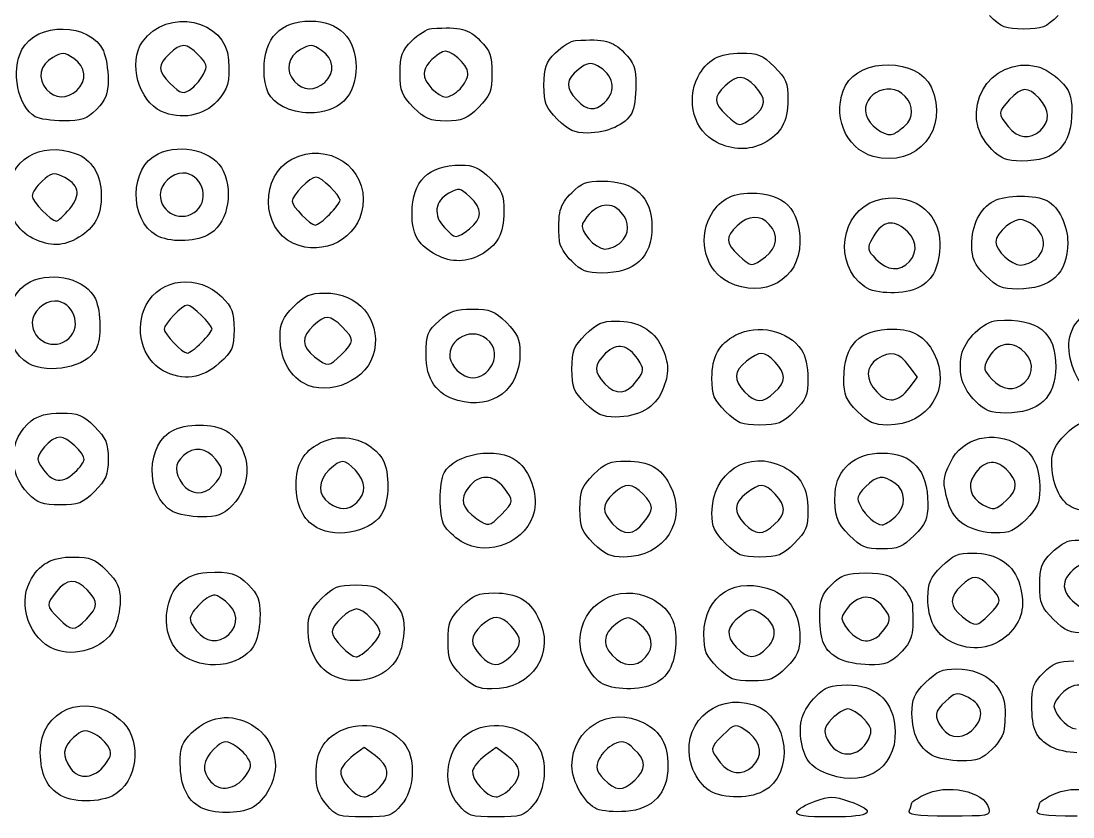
# Model space of a CAD drawing. Extents: x -1 to 2559, y 1 to 1442.
# Drawn here: x 1736.4 to 2087.2, y 2.7 to 268 of the extents above; entities that cross this region are included whole.
import ezdxf

# ---------------------------------------------------------------- set-up
doc = ezdxf.new("R2010")
doc.units = 0
doc.layers.get('0').update_dxf_attribs({"linetype": 'CONTINUOUS'})
doc.layers.add('IMAGE', color=7, linetype='CONTINUOUS')

# ---------------------------------------------------------------- blocks, each defined once
blk = doc.blocks.new('wave')
at = {"layer": 'IMAGE', "color": 7}
for points in [[(890.68, -1364.24), (890.68, -1364.24)], [(934.79, -1362.41), (934.79, -1362.41)], [(852.12, -1365.08), (852.12, -1365.08)], [(979.9, -1364.62), (979.9, -1364.62)], [(920.93, -1370.54), (920.93, -1370.54)], [(964.43, -1370.75), (964.43, -1370.75)], [(1028.12, -1369.08), (1028.12, -1369.08)], [(838.23, -1373.84), (838.23, -1373.84)], [(880.32, -1372.07), (880.32, -1372.07)], [(1012.43, -1374.75), (1012.43, -1374.75)], [(1077.72, -1373.85), (1077.72, -1373.85)], [(1128.23, -1376.87), (1128.23, -1376.87)], [(1173.46, -1378.41), (1173.46, -1378.41)], [(1065.39, -1382.34), (1065.39, -1382.34)], [(1157.2, -1384.79), (1157.2, -1384.79)], [(1117.67, -1387.08), (1117.67, -1387.08)], [(849.77, -1404.52), (849.77, -1404.52)], [(892.12, -1405.08), (892.12, -1405.08)], [(936.38, -1406.43), (936.38, -1406.43)], [(983.05, -1411.19), (983.05, -1411.19)], [(837.49, -1414.39), (837.49, -1414.39)], [(924.32, -1416.07), (924.32, -1416.07)], [(1033.46, -1415.74), (1033.46, -1415.74)], [(970.98, -1419.35), (970.98, -1419.35)], [(1081.72, -1420.52), (1081.72, -1420.52)], [(1017.13, -1422.05), (1017.13, -1422.05)], [(1129.8, -1422.06), (1129.8, -1422.06)], [(1172.12, -1421.08), (1172.12, -1421.08)], [(1069.39, -1429), (1069.39, -1429)], [(1114.85, -1430.53), (1114.85, -1430.53)], [(849.46, -1447.74), (849.46, -1447.74)], [(893.71, -1449.1), (893.71, -1449.1)], [(940.38, -1453.1), (940.38, -1453.1)], [(836.04, -1456.09), (836.04, -1456.09)], [(880.91, -1458.53), (880.91, -1458.53)], [(990.61, -1456.53), (990.61, -1456.53)], [(927.58, -1462.6), (927.58, -1462.6)], [(1038.9, -1461.78), (1038.9, -1461.78)], [(1168.12, -1462.41), (1168.12, -1462.41)], [(1084.81, -1465.72), (1084.81, -1465.72)], [(1129.69, -1464.28), (1129.69, -1464.28)], [(979.16, -1468.45), (979.16, -1468.45)], [(1021.76, -1469.42), (1021.76, -1469.42)], [(1151.86, -1468.79), (1151.86, -1468.79)], [(1068.43, -1472.08), (1068.43, -1472.08)], [(1112.43, -1472.08), (1112.43, -1472.08)], [(851.48, -1492.38), (851.48, -1492.38)], [(897.49, -1496.95), (897.49, -1496.95)], [(835.89, -1499.48), (835.89, -1499.48)], [(1162.14, -1501.72), (1162.14, -1501.72)], [(1183.7, -1503.93), (1183.7, -1503.93)], [(884.04, -1505.42), (884.04, -1505.42)], [(932.04, -1510.76), (932.04, -1510.76)], [(1041.13, -1509.1), (1041.13, -1509.1)], [(1084.81, -1509.72), (1084.81, -1509.72)], [(1148.31, -1510.01), (1148.31, -1510.01)], [(1109.76, -1513.42), (1109.76, -1513.42)], [(1024.43, -1516.08), (1024.43, -1516.08)], [(1068.43, -1516.08), (1068.43, -1516.08)], [(1156.38, -1539.77), (1156.38, -1539.77)], [(855.29, -1541.34), (855.29, -1541.34)], [(1177.76, -1541.42), (1177.76, -1541.42)], [(902.79, -1546.41), (902.79, -1546.41)], [(1120.15, -1546.28), (1120.15, -1546.28)], [(1143.92, -1549.02), (1143.92, -1549.02)], [(844.56, -1551.34), (844.56, -1551.34)], [(949.96, -1550.68), (949.96, -1550.68)], [(996.81, -1553.72), (996.81, -1553.72)], [(888.28, -1554), (888.28, -1554)], [(1041.8, -1554.06), (1041.8, -1554.06)], [(1065.76, -1557.42), (1065.76, -1557.42)], [(1106.26, -1554.54), (1106.26, -1554.54)], [(936.91, -1559.86), (936.91, -1559.86)], [(980.43, -1560.08), (980.43, -1560.08)], [(1026.85, -1562.53), (1026.85, -1562.53)], [(1151.77, -1577.14), (1151.77, -1577.14)], [(1116.18, -1581.19), (1116.18, -1581.19)], [(1176.93, -1583.87), (1176.93, -1583.87)], [(1137.38, -1586.76), (1137.38, -1586.76)], [(861.56, -1589.8), (861.56, -1589.8)], [(1077.46, -1590.41), (1077.46, -1590.41)], [(908.22, -1593.8), (908.22, -1593.8)], [(1038.14, -1595.05), (1038.14, -1595.05)], [(1103.16, -1593.18), (1103.16, -1593.18)], [(953.12, -1597.4), (953.12, -1597.4)], [(997.12, -1597.4), (997.12, -1597.4)], [(1062.17, -1597.93), (1062.17, -1597.93)], [(846.71, -1600.09), (846.71, -1600.09)], [(893.38, -1604.09), (893.38, -1604.09)], [(935.35, -1603.18), (935.35, -1603.18)], [(979.35, -1603.18), (979.35, -1603.18)], [(1025.57, -1604.65), (1025.57, -1604.65)], [(1092.22, -1605.61), (1092.22, -1605.61)], [(1129.81, -1605.01), (1129.81, -1605.01)], [(1172.48, -1605.01), (1172.48, -1605.01)]]:
    blk.add_lwpolyline(points, close=True, dxfattribs=at)
for points in [[(878.71, -1413.42), (878.71, -1413.42)], [(1155.1, -1426.75), (1155.1, -1426.75)], [(1129.69, -1464.28), (1132.42, -1460.62), (1129.68, -1456.95)], [(945.46, -1502.41), (945.46, -1502.41)], [(993.71, -1506.43), (993.71, -1506.43)], [(1124.98, -1507.23), (1124.98, -1507.23)], [(980.32, -1515.43), (980.31, -1515.43)], [(1082.46, -1550.73), (1082.46, -1550.73)], [(951.56, -1586.83), (947.9, -1584.09), (944.23, -1586.83)], [(995.56, -1586.83), (991.9, -1584.09), (988.23, -1586.83)]]:
    blk.add_lwpolyline(points, dxfattribs=at)
for points in [[(1083.89, -1315.93), (1088.82, -1330.87), (1073.57, -1343.43), (1060.31, -1335.35)], [(873.98, -1348.9), (882.14, -1337.25), (902.02, -1341.38), (902.74, -1354.89)], [(833.8, -1351.48), (838.65, -1342.1), (856.63, -1342.39), (860.97, -1351.91)], [(914.56, -1357.97), (914.56, -1347.59), (920.01, -1341.95), (930.03, -1341.95)], [(930.03, -1341.95), (939.53, -1341.95), (945.23, -1347.7), (945.23, -1357.28)], [(1167.9, -1344.62), (1161.79, -1344.62), (1160.42, -1344.08), (1156.43, -1340.08)], [(1179.36, -1340.08), (1175.37, -1344.08), (1174, -1344.62), (1167.9, -1344.62)], [(963.79, -1348.51), (965.94, -1346.37), (968.94, -1344.54), (970.46, -1344.45)], [(970.46, -1344.45), (980.24, -1343.86), (982.61, -1344.46), (986.67, -1348.51)], [(880.32, -1372.07), (872.73, -1368.64), (869.19, -1355.73), (873.98, -1348.9)], [(892.68, -1353.27), (888.6, -1349.2), (886.94, -1349.13), (882.98, -1352.85)], [(933.74, -1351.73), (930.62, -1349.68), (929.89, -1349.65), (926.74, -1351.41)], [(959.9, -1359.31), (959.9, -1353.46), (960.49, -1351.82), (963.79, -1348.51)], [(986.67, -1348.51), (989.97, -1351.82), (990.56, -1353.46), (990.56, -1359.31)], [(1011.79, -1352.51), (1013.94, -1350.37), (1016.94, -1348.54), (1018.46, -1348.45)], [(1018.46, -1348.45), (1028.24, -1347.86), (1030.61, -1348.46), (1034.67, -1352.51)], [(838.23, -1373.84), (832.43, -1370.47), (830.09, -1358.64), (833.8, -1351.48)], [(851.08, -1354.39), (847.95, -1352.35), (847.22, -1352.31), (844.08, -1354.07)], [(860.97, -1351.91), (861.85, -1353.83), (862.56, -1358.13), (862.56, -1361.45)], [(882.98, -1352.85), (879.06, -1356.54), (879.09, -1358.6), (883.17, -1362.68)], [(894.4, -1359.61), (895.79, -1357), (895.56, -1356.15), (892.68, -1353.27)], [(926.74, -1351.41), (922.47, -1353.8), (921.53, -1358.6), (924.66, -1362.06)], [(934.79, -1362.41), (938.33, -1359.21), (937.86, -1354.42), (933.74, -1351.73)], [(974.07, -1352.17), (970.41, -1354.23), (967.9, -1357.22), (967.9, -1359.49)], [(982.56, -1359.38), (982.56, -1356.33), (976.23, -1350.95), (974.07, -1352.17)], [(1007.9, -1363.31), (1007.9, -1357.46), (1008.49, -1355.82), (1011.79, -1352.51)], [(1034.67, -1352.51), (1037.96, -1355.81), (1038.56, -1357.47), (1038.56, -1363.27)], [(1059.22, -1360.63), (1062.18, -1354.91), (1066.32, -1352.62), (1073.66, -1352.62)], [(1073.66, -1352.62), (1079.28, -1352.62), (1080.78, -1353.23), (1084.7, -1357.15)], [(1157.2, -1384.79), (1145.07, -1372.67), (1156.13, -1353.04), (1172.73, -1357.2)], [(844.08, -1354.07), (839.8, -1356.46), (838.87, -1361.27), (842, -1364.73)], [(852.12, -1365.08), (855.66, -1361.88), (855.19, -1357.09), (851.08, -1354.39)], [(902.74, -1354.89), (903.14, -1362.34), (902.5, -1364.65), (898.9, -1368.68)], [(945.23, -1357.28), (945.23, -1367.04), (939.48, -1372.67), (929.63, -1372.56)], [(1025.71, -1356.84), (1023.37, -1355.62), (1022.21, -1355.84), (1019.37, -1358.08)], [(1028.12, -1369.08), (1032.27, -1365.32), (1031.16, -1359.72), (1025.71, -1356.84)], [(1084.7, -1357.15), (1088.61, -1361.07), (1089.23, -1362.57), (1089.23, -1368.19)], [(1108.46, -1363.48), (1113.36, -1354), (1132.59, -1354.29), (1136.97, -1363.91)], [(1172.73, -1357.2), (1174.66, -1357.69), (1177.96, -1359.81), (1180.07, -1361.91)], [(890.68, -1364.24), (891.84, -1363.35), (893.52, -1361.26), (894.4, -1359.61)], [(920.93, -1370.54), (916.21, -1367.98), (914.56, -1364.72), (914.56, -1357.97)], [(964.43, -1370.75), (960.44, -1366.76), (959.9, -1365.39), (959.9, -1359.31)], [(967.9, -1359.49), (967.9, -1362.45), (972.44, -1367.28), (975.23, -1367.28)], [(979.9, -1364.62), (981.36, -1363.15), (982.56, -1360.79), (982.56, -1359.38)], [(990.56, -1359.31), (990.56, -1365.39), (990.02, -1366.76), (986.03, -1370.75)], [(1019.37, -1358.08), (1015.14, -1361.41), (1014.98, -1364.14), (1018.8, -1368.2)], [(1065.39, -1382.34), (1058.04, -1378.72), (1055.15, -1368.51), (1059.22, -1360.63)], [(1078.33, -1363.7), (1074.72, -1359.85), (1072.26, -1359.81), (1068.32, -1363.51)], [(1128.36, -1367.05), (1122.83, -1360.95), (1112.04, -1367.41), (1115.86, -1374.54)], [(862.56, -1361.45), (862.56, -1366.35), (861.83, -1368.22), (858.67, -1371.39)], [(883.17, -1362.68), (886.86, -1366.37), (887.69, -1366.54), (890.68, -1364.24)], [(924.66, -1362.06), (927.51, -1365.2), (931.55, -1365.34), (934.79, -1362.41)], [(1012.43, -1374.75), (1008.44, -1370.76), (1007.9, -1369.39), (1007.9, -1363.31)], [(1038.56, -1363.27), (1038.56, -1367.04), (1037.95, -1371.28), (1037.19, -1372.69)], [(1068.32, -1363.51), (1064.33, -1367.26), (1064.42, -1369.33), (1068.76, -1373.35)], [(1077.72, -1373.85), (1081.99, -1370.49), (1082.15, -1367.77), (1078.33, -1363.7)], [(1117.67, -1387.08), (1108.31, -1384.54), (1103.69, -1372.7), (1108.46, -1363.48)], [(1136.97, -1363.91), (1143.32, -1377.85), (1132.33, -1391.05), (1117.67, -1387.08)], [(1173, -1367.7), (1169.25, -1363.72), (1167.18, -1363.81), (1163.17, -1368.14)], [(1180.07, -1361.91), (1183.16, -1365), (1183.9, -1366.91), (1183.9, -1371.78)], [(842, -1364.73), (844.84, -1367.87), (848.89, -1368.01), (852.12, -1365.08)], [(975.23, -1367.28), (976.33, -1367.28), (978.43, -1366.08), (979.9, -1364.62)], [(1128.23, -1376.87), (1131.17, -1374.35), (1131.22, -1370.22), (1128.36, -1367.05)], [(1173.46, -1378.41), (1176.71, -1375.47), (1176.54, -1371.47), (1173, -1367.7)], [(858.67, -1371.39), (855.32, -1374.73), (853.77, -1375.28), (847.67, -1375.24)], [(898.9, -1368.68), (894.5, -1373.59), (886.81, -1375), (880.32, -1372.07)], [(929.63, -1372.56), (926.84, -1372.53), (922.93, -1371.62), (920.93, -1370.54)], [(975.23, -1375.28), (969.88, -1375.28), (968.3, -1374.62), (964.43, -1370.75)], [(986.03, -1370.75), (982.16, -1374.62), (980.58, -1375.28), (975.23, -1375.28)], [(1018.8, -1368.2), (1022.22, -1371.85), (1024.8, -1372.09), (1028.12, -1369.08)], [(1089.23, -1368.19), (1089.23, -1375.53), (1086.93, -1379.67), (1081.22, -1382.62)], [(1163.17, -1368.14), (1159.2, -1372.42), (1159.19, -1372.69), (1162.66, -1377.1)], [(847.67, -1375.24), (843.76, -1375.22), (839.51, -1374.59), (838.23, -1373.84)], [(1022.5, -1379.28), (1017.98, -1379.28), (1016.13, -1378.45), (1012.43, -1374.75)], [(1037.19, -1372.69), (1035.19, -1376.43), (1028.83, -1379.28), (1022.5, -1379.28)], [(1068.76, -1373.35), (1073.04, -1377.31), (1073.3, -1377.33), (1077.72, -1373.85)], [(1115.86, -1374.54), (1117.68, -1377.95), (1122.43, -1380.7), (1124.56, -1379.58)], [(1183.9, -1371.78), (1183.9, -1383.45), (1178.77, -1388.62), (1167.19, -1388.62)], [(1124.56, -1379.58), (1125.3, -1379.19), (1126.95, -1377.98), (1128.23, -1376.87)], [(1162.66, -1377.1), (1165.82, -1381.12), (1169.92, -1381.61), (1173.46, -1378.41)], [(829.23, -1399.65), (829.23, -1388.44), (839.89, -1381.96), (851.61, -1386.05)], [(923.85, -1387.97), (935.79, -1381.8), (949.21, -1390.75), (947.48, -1403.71)], [(879.19, -1386.21), (887.2, -1382.56), (898, -1385.39), (900.97, -1391.91)], [(1081.22, -1382.62), (1076.23, -1385.2), (1071.01, -1385.11), (1065.39, -1382.34)], [(1167.19, -1388.62), (1162.18, -1388.62), (1160.31, -1387.9), (1157.2, -1384.79)], [(851.61, -1386.05), (857.02, -1387.94), (860.28, -1393.15), (860.28, -1399.92)], [(878.71, -1413.42), (869.41, -1408.27), (869.73, -1390.52), (879.19, -1386.21)], [(924.32, -1416.07), (913.5, -1411.18), (913.21, -1393.48), (923.85, -1387.97)], [(847.13, -1393.66), (844.36, -1392.4), (843.37, -1392.64), (840.55, -1395.29)], [(900.97, -1391.91), (904.57, -1399.81), (902.05, -1410.1), (895.7, -1413.38)], [(963.9, -1405.97), (963.9, -1395.32), (969.32, -1389.95), (980.09, -1389.95)], [(980.09, -1389.95), (984.46, -1389.95), (986.37, -1390.82), (990.03, -1394.48)], [(840.55, -1395.29), (838.72, -1397.01), (837.23, -1399.24), (837.23, -1400.25)], [(849.77, -1404.52), (853.72, -1399.83), (852.85, -1396.27), (847.13, -1393.66)], [(887.46, -1392.62), (883.89, -1392.62), (879.9, -1396.37), (879.9, -1399.72)], [(892.12, -1405.08), (896.69, -1400.95), (893.57, -1392.62), (887.46, -1392.62)], [(931.9, -1393.95), (930.01, -1393.95), (923.9, -1400.06), (923.9, -1401.95)], [(939.9, -1401.71), (939.9, -1400), (933.65, -1393.95), (931.9, -1393.95)], [(990.03, -1394.48), (993.95, -1398.4), (994.56, -1399.9), (994.56, -1405.52)], [(1017.13, -1399.18), (1020.31, -1396), (1022.15, -1395.28), (1027.19, -1395.28)], [(1027.19, -1395.28), (1038.21, -1395.28), (1043.9, -1400.5), (1043.9, -1410.62)], [(976.16, -1399.36), (971.46, -1401.99), (970.85, -1406.67), (974.69, -1410.75)], [(983.16, -1400.55), (979.97, -1397.55), (979.53, -1397.48), (976.16, -1399.36)], [(1013.06, -1415.39), (1012.47, -1405.61), (1013.06, -1403.24), (1017.13, -1399.18)], [(1063.22, -1407.3), (1066.08, -1401.76), (1070.33, -1399.28), (1076.93, -1399.28)], [(1076.93, -1399.28), (1087.95, -1399.28), (1093.23, -1404.6), (1093.23, -1415.72)], [(1118.71, -1401.75), (1129.84, -1398.41), (1139.9, -1405.21), (1139.9, -1416.07)], [(837.49, -1414.39), (832.17, -1411.76), (829.23, -1406.51), (829.23, -1399.65)], [(837.23, -1400.25), (837.23, -1402.13), (843.49, -1408.62), (845.31, -1408.62)], [(860.28, -1399.92), (860.28, -1406.83), (858.22, -1410.72), (852.81, -1414.02)], [(879.9, -1399.72), (879.9, -1406.11), (887.37, -1409.38), (892.12, -1405.08)], [(923.9, -1401.95), (923.9, -1403.71), (929.95, -1409.95), (931.65, -1409.95)], [(936.38, -1406.43), (938.31, -1404.5), (939.9, -1402.37), (939.9, -1401.71)], [(983.05, -1411.19), (987.47, -1407.71), (987.5, -1404.63), (983.16, -1400.55)], [(1033.69, -1405.72), (1029.82, -1401.45), (1024.42, -1403.01), (1020.78, -1409.46)], [(1114.85, -1430.53), (1104.3, -1423.15), (1106.69, -1405.35), (1118.71, -1401.75)], [(1150.56, -1416.68), (1150.56, -1409.82), (1153.24, -1404.44), (1157.88, -1401.96)], [(1157.88, -1401.96), (1161.95, -1399.78), (1171.78, -1399.75), (1175.8, -1401.9)], [(1175.8, -1401.9), (1179.52, -1403.89), (1182.56, -1410.16), (1182.56, -1415.82)], [(845.31, -1408.62), (845.87, -1408.62), (847.88, -1406.77), (849.77, -1404.52)], [(947.48, -1403.71), (946.04, -1414.41), (934.41, -1420.62), (924.32, -1416.07)], [(931.65, -1409.95), (932.32, -1409.95), (934.45, -1408.37), (936.38, -1406.43)], [(970.98, -1419.35), (965.59, -1416.06), (963.9, -1412.86), (963.9, -1405.97)], [(994.56, -1405.52), (994.56, -1412.86), (992.27, -1417), (986.55, -1419.96)], [(1033.46, -1415.74), (1036.49, -1413), (1036.58, -1408.92), (1033.69, -1405.72)], [(1083.02, -1409.72), (1080.08, -1406.47), (1076.08, -1406.64), (1072.32, -1410.18)], [(1020.78, -1409.46), (1019.52, -1411.7), (1024.99, -1417.95), (1028.22, -1417.95)], [(1069.39, -1429), (1062.04, -1425.38), (1059.15, -1415.18), (1063.22, -1407.3)], [(1081.72, -1420.52), (1085.73, -1417.36), (1086.23, -1413.26), (1083.02, -1409.72)], [(1127.73, -1410.95), (1123.61, -1407.88), (1120.21, -1409.05), (1117.28, -1414.52)], [(1167.49, -1408.17), (1164.85, -1407.23), (1158.56, -1412.48), (1158.56, -1415.64)], [(1172.12, -1421.08), (1176.67, -1416.96), (1174.39, -1410.62), (1167.49, -1408.17)], [(895.7, -1413.38), (891.14, -1415.74), (882.93, -1415.76), (878.71, -1413.42)], [(974.69, -1410.75), (978.34, -1414.64), (978.64, -1414.66), (983.05, -1411.19)], [(1043.9, -1410.62), (1043.9, -1420.73), (1038.21, -1425.95), (1027.19, -1425.95)], [(1072.32, -1410.18), (1068.33, -1413.92), (1068.42, -1416), (1072.76, -1420.01)], [(1129.8, -1422.06), (1132.87, -1418.66), (1132.03, -1414.15), (1127.73, -1410.95)], [(852.81, -1414.02), (847.66, -1417.16), (843.33, -1417.26), (837.49, -1414.39)], [(1017.13, -1422.05), (1014.98, -1419.91), (1013.15, -1416.91), (1013.06, -1415.39)], [(1028.22, -1417.95), (1029.76, -1417.95), (1032.12, -1416.96), (1033.46, -1415.74)], [(1093.23, -1415.72), (1093.23, -1428.12), (1081.21, -1434.82), (1069.39, -1429)], [(1117.28, -1414.52), (1115.61, -1417.65), (1115.72, -1418.26), (1118.57, -1421.29)], [(1139.9, -1416.07), (1139.9, -1423.5), (1137.63, -1428.34), (1133.04, -1430.72)], [(1155.1, -1426.75), (1151.4, -1423.05), (1150.56, -1421.2), (1150.56, -1416.68)], [(1158.56, -1415.64), (1158.56, -1418.51), (1163.73, -1423.28), (1166.84, -1423.28)], [(1182.56, -1415.82), (1182.56, -1426.08), (1176.93, -1431.28), (1165.83, -1431.28)], [(986.55, -1419.96), (981.32, -1422.66), (976.07, -1422.45), (970.98, -1419.35)], [(1072.76, -1420.01), (1077.04, -1423.98), (1077.3, -1423.99), (1081.72, -1420.52)], [(1027.19, -1425.95), (1022.15, -1425.95), (1020.31, -1425.24), (1017.13, -1422.05)], [(1118.57, -1421.29), (1122.3, -1425.26), (1126.63, -1425.56), (1129.8, -1422.06)], [(1166.84, -1423.28), (1168.41, -1423.28), (1170.78, -1422.29), (1172.12, -1421.08)], [(836.53, -1428.88), (844.53, -1425.23), (855.33, -1428.06), (858.3, -1434.58)], [(875.25, -1436.57), (879.9, -1427.58), (892.77, -1426.2), (900.44, -1433.88)], [(1165.83, -1431.28), (1160.56, -1431.28), (1158.95, -1430.6), (1155.1, -1426.75)], [(836.04, -1456.09), (826.74, -1450.93), (827.06, -1433.19), (836.53, -1428.88)], [(1133.04, -1430.72), (1128.17, -1433.23), (1118.56, -1433.13), (1114.85, -1430.53)], [(858.3, -1434.58), (860.26, -1438.87), (860.38, -1447.89), (858.52, -1451.36)], [(900.44, -1433.88), (903.96, -1437.4), (904.56, -1438.98), (904.56, -1444.74)], [(924.43, -1437.15), (928.2, -1433.38), (929.94, -1432.62), (934.76, -1432.62)], [(934.76, -1432.62), (945.97, -1432.63), (953.34, -1441.16), (951.35, -1451.8)], [(844.79, -1435.28), (841.23, -1435.28), (837.23, -1439.03), (837.23, -1442.38)], [(849.46, -1447.74), (854.02, -1443.61), (850.9, -1435.28), (844.79, -1435.28)], [(880.91, -1458.53), (873.84, -1454.69), (871.19, -1444.42), (875.25, -1436.57)], [(888.99, -1436.62), (887.28, -1436.62), (881.23, -1442.86), (881.23, -1444.62)], [(897.23, -1444.62), (897.23, -1443.22), (890.43, -1436.62), (888.99, -1436.62)], [(919.9, -1447.22), (919.9, -1442.7), (920.73, -1440.85), (924.43, -1437.15)], [(972.92, -1441.84), (976.52, -1438.62), (978.44, -1437.95), (984.05, -1437.95)], [(984.05, -1437.95), (989.98, -1437.95), (991.4, -1438.52), (995.36, -1442.48)], [(1183.25, -1447.21), (1184.63, -1440.93), (1190.94, -1436.62), (1198.75, -1436.62)], [(940.62, -1443.89), (936.6, -1439.87), (934.94, -1439.8), (930.98, -1443.51)], [(1159, -1441.76), (1172.61, -1440.88), (1178.56, -1445.61), (1178.56, -1457.31)], [(837.23, -1442.38), (837.23, -1448.77), (844.7, -1452.05), (849.46, -1447.74)], [(881.23, -1444.62), (881.23, -1446.37), (887.28, -1452.62), (888.99, -1452.62)], [(893.71, -1449.1), (895.65, -1447.17), (897.23, -1445.15), (897.23, -1444.62)], [(904.56, -1444.74), (904.56, -1450.83), (904.08, -1451.93), (899.58, -1456.05)], [(930.98, -1443.51), (926.95, -1447.3), (927.08, -1450.45), (931.41, -1453.85)], [(940.38, -1453.1), (944.71, -1448.77), (944.73, -1447.99), (940.62, -1443.89)], [(968.56, -1453.07), (968.56, -1446.47), (969, -1445.34), (972.92, -1441.84)], [(987.68, -1447.17), (981.42, -1443.82), (973.79, -1450.61), (977.37, -1456.35)], [(995.36, -1442.48), (999.06, -1446.18), (999.9, -1448.03), (999.9, -1452.55)], [(1021.76, -1446.48), (1025.46, -1442.78), (1027.31, -1441.95), (1031.83, -1441.95)], [(1031.83, -1441.95), (1039.21, -1441.95), (1044.4, -1444.84), (1047.05, -1450.43)], [(1071.91, -1446.61), (1079.29, -1442.79), (1089.24, -1445.05), (1093.82, -1451.57)], [(1107.9, -1461.35), (1107.9, -1449.88), (1113.07, -1444.62), (1124.33, -1444.62)], [(1124.33, -1444.62), (1130.81, -1444.62), (1135.06, -1447.12), (1137.9, -1452.63)], [(1147.13, -1453.35), (1148.09, -1448.23), (1154.41, -1442.06), (1159, -1441.76)], [(927.58, -1462.6), (922.8, -1459.91), (919.9, -1454.09), (919.9, -1447.22)], [(990.61, -1456.53), (992.43, -1453.12), (991.16, -1449.03), (987.68, -1447.17)], [(1017.23, -1457.95), (1017.23, -1451.84), (1017.77, -1450.48), (1021.76, -1446.48)], [(1063.9, -1461.05), (1063.9, -1453.7), (1066.19, -1449.57), (1071.91, -1446.61)], [(1167.14, -1451.45), (1163.08, -1448.25), (1158.6, -1449.57), (1155.82, -1454.77)], [(1188.78, -1464.54), (1184.76, -1461.38), (1182.02, -1452.8), (1183.25, -1447.21)], [(858.52, -1451.36), (855.37, -1457.26), (842.89, -1459.88), (836.04, -1456.09)], [(888.99, -1452.62), (889.65, -1452.62), (891.78, -1451.03), (893.71, -1449.1)], [(951.35, -1451.8), (949.52, -1461.54), (936.33, -1467.53), (927.58, -1462.6)], [(1039.25, -1454.83), (1035.97, -1449.82), (1032.3, -1449.1), (1028.45, -1452.72)], [(1047.05, -1450.43), (1049.73, -1456.06), (1049.79, -1459.36), (1047.33, -1465.24)], [(1085, -1455.7), (1081.43, -1451.9), (1079.89, -1451.85), (1075.41, -1455.38)], [(1093.82, -1451.57), (1095.01, -1453.28), (1095.9, -1457.31), (1095.9, -1461.05)], [(1129.68, -1456.95), (1126.31, -1452.42), (1123.41, -1451.76), (1119.16, -1454.54)], [(1168.12, -1462.41), (1171.57, -1459.29), (1171.15, -1454.6), (1167.14, -1451.45)], [(931.41, -1453.85), (935.86, -1457.36), (936.15, -1457.33), (940.38, -1453.1)], [(979.16, -1468.45), (972.04, -1466.51), (968.56, -1461.47), (968.56, -1453.07)], [(999.9, -1452.55), (999.9, -1464.78), (990.93, -1471.65), (979.16, -1468.45)], [(1028.45, -1452.72), (1024.46, -1456.47), (1024.39, -1458.89), (1028.18, -1462.92)], [(1038.9, -1461.78), (1041.37, -1458.45), (1041.39, -1458.1), (1039.25, -1454.83)], [(1075.41, -1455.38), (1071.14, -1458.74), (1070.97, -1461.46), (1074.8, -1465.53)], [(1084.81, -1465.72), (1088.66, -1462.1), (1088.7, -1459.65), (1085, -1455.7)], [(1119.16, -1454.54), (1115.1, -1457.2), (1114.98, -1461.47), (1118.85, -1465.59)], [(1137.9, -1452.63), (1143.99, -1464.4), (1136.15, -1476.62), (1122.5, -1476.62)], [(1151.86, -1468.79), (1147.36, -1464.28), (1145.94, -1459.67), (1147.13, -1453.35)], [(1155.82, -1454.77), (1154.31, -1457.58), (1154.47, -1458.35), (1157.23, -1461.29)], [(899.58, -1456.05), (893.98, -1461.18), (887.41, -1462.06), (880.91, -1458.53)], [(977.37, -1456.35), (981.08, -1462.29), (987.48, -1462.38), (990.61, -1456.53)], [(1021.76, -1469.42), (1017.77, -1465.42), (1017.23, -1464.06), (1017.23, -1457.95)], [(1178.56, -1457.31), (1178.56, -1467.4), (1172.87, -1472.62), (1161.86, -1472.62)], [(1028.18, -1462.92), (1031.81, -1466.78), (1035.47, -1466.39), (1038.9, -1461.78)], [(1068.43, -1472.08), (1064.51, -1468.17), (1063.9, -1466.66), (1063.9, -1461.05)], [(1095.9, -1461.05), (1095.9, -1466.66), (1095.28, -1468.17), (1091.36, -1472.08)], [(1112.43, -1472.08), (1108.57, -1468.23), (1107.9, -1466.62), (1107.9, -1461.35)], [(1157.23, -1461.29), (1160.86, -1465.15), (1164.67, -1465.54), (1168.12, -1462.41)], [(1047.33, -1465.24), (1045.04, -1470.72), (1039.3, -1473.95), (1031.83, -1473.95)], [(1074.8, -1465.53), (1078.41, -1469.38), (1080.87, -1469.42), (1084.81, -1465.72)], [(1118.85, -1465.59), (1122.51, -1469.49), (1126.14, -1469.05), (1129.69, -1464.28)], [(1031.83, -1473.95), (1027.31, -1473.95), (1025.46, -1473.11), (1021.76, -1469.42)], [(1161.86, -1472.62), (1156.84, -1472.62), (1154.98, -1471.9), (1151.86, -1468.79)], [(836.92, -1475.24), (839.22, -1473.43), (842.31, -1472.62), (846.88, -1472.62)], [(846.88, -1472.62), (852.63, -1472.62), (854.09, -1473.21), (858.03, -1477.15)], [(1079.9, -1476.62), (1073.79, -1476.62), (1072.42, -1476.08), (1068.43, -1472.08)], [(1091.36, -1472.08), (1087.37, -1476.08), (1086, -1476.62), (1079.9, -1476.62)], [(1122.5, -1476.62), (1117.98, -1476.62), (1116.13, -1475.78), (1112.43, -1472.08)], [(835.89, -1499.48), (828.89, -1492.49), (829.38, -1481.17), (836.92, -1475.24)], [(884.53, -1478.21), (889.99, -1475.72), (899.04, -1476.23), (902.87, -1479.24)], [(1181.76, -1479.82), (1185.75, -1475.83), (1187.13, -1475.28), (1193.2, -1475.28)], [(858.03, -1477.15), (861.9, -1481.02), (862.56, -1482.6), (862.56, -1487.95)], [(884.04, -1505.42), (874.74, -1500.27), (875.06, -1482.52), (884.53, -1478.21)], [(902.87, -1479.24), (910.42, -1485.17), (910.9, -1496.49), (903.9, -1503.48)], [(933.24, -1482.61), (940.32, -1478.95), (949.29, -1481.11), (953.82, -1487.57)], [(1143.41, -1489.09), (1147.33, -1480.82), (1157.84, -1478.15), (1166.26, -1483.29)], [(1177.23, -1488.95), (1177.23, -1485.5), (1178.36, -1483.22), (1181.76, -1479.82)], [(846.56, -1480.62), (843.42, -1480.62), (838.06, -1486.69), (839.29, -1488.85)], [(854.56, -1488.14), (854.56, -1485.91), (848.93, -1480.62), (846.56, -1480.62)], [(898.45, -1488.11), (895.31, -1484.11), (891.2, -1483.62), (887.67, -1486.82)], [(925.28, -1496.58), (925.22, -1489.72), (927.62, -1485.52), (933.24, -1482.61)], [(974.6, -1492.54), (978.11, -1485.99), (992.63, -1483.66), (998.95, -1488.64)], [(1166.26, -1483.29), (1171.28, -1486.35), (1173.23, -1490.52), (1173.23, -1498.17)], [(887.67, -1486.82), (884.68, -1489.52), (884.57, -1492.42), (887.31, -1496.32)], [(1063.9, -1506.02), (1063.9, -1492.37), (1076.11, -1484.52), (1087.88, -1490.61)], [(1105.01, -1499.28), (1105.37, -1491.35), (1111.67, -1485.95), (1120.56, -1485.95)], [(1120.56, -1485.95), (1130.74, -1485.95), (1135.9, -1491.61), (1135.9, -1502.81)], [(839.29, -1488.85), (843.27, -1495.81), (846.75, -1496.82), (851.48, -1492.38)], [(851.48, -1492.38), (853.17, -1490.79), (854.56, -1488.88), (854.56, -1488.14)], [(862.56, -1487.95), (862.56, -1493.3), (861.9, -1494.88), (858.03, -1498.75)], [(897.49, -1496.95), (901.11, -1492.74), (901.23, -1491.64), (898.45, -1488.11)], [(945, -1491.7), (941.41, -1487.88), (940.21, -1487.86), (936.32, -1491.51)], [(953.82, -1487.57), (956.29, -1491.1), (956.54, -1500.41), (954.3, -1505.32)], [(998.95, -1488.64), (1003.19, -1491.97), (1005.76, -1499.38), (1004.68, -1505.14)], [(1024.43, -1493.15), (1028.35, -1489.23), (1029.85, -1488.62), (1035.47, -1488.62)], [(1035.47, -1488.62), (1042.81, -1488.62), (1046.95, -1490.91), (1049.9, -1496.63)], [(1087.88, -1490.61), (1093.6, -1493.57), (1095.9, -1497.7), (1095.9, -1505.05)], [(1142.65, -1502.35), (1140.79, -1495.63), (1140.85, -1494.48), (1143.41, -1489.09)], [(1162.01, -1491.39), (1158.19, -1487.8), (1154.5, -1488.48), (1151.31, -1493.35)], [(1183.7, -1503.93), (1179.78, -1501.79), (1177.23, -1495.91), (1177.23, -1488.95)], [(936.32, -1491.51), (932.42, -1495.18), (932.36, -1499.86), (936.19, -1502.54)], [(945.46, -1502.41), (948.71, -1499.47), (948.54, -1495.47), (945, -1491.7)], [(974.65, -1510.11), (972.84, -1506.73), (972.81, -1495.89), (974.6, -1492.54)], [(994.47, -1497.46), (990.91, -1492.95), (986.22, -1492.93), (982.69, -1497.43)], [(1019.9, -1504.62), (1019.9, -1498.51), (1020.44, -1497.14), (1024.43, -1493.15)], [(1124.93, -1496.02), (1120.86, -1493.17), (1118.98, -1493.41), (1115.12, -1497.27)], [(1151.31, -1493.35), (1148.92, -1496.99), (1150.04, -1500.73), (1154.25, -1503.18)], [(1162.14, -1501.72), (1166.08, -1498.02), (1166.05, -1495.18), (1162.01, -1491.39)], [(887.31, -1496.32), (889.79, -1499.87), (894.72, -1500.17), (897.49, -1496.95)], [(932.04, -1510.76), (927.56, -1508.27), (925.33, -1503.6), (925.28, -1496.58)], [(982.69, -1497.43), (979.62, -1501.33), (980.43, -1504.3), (985.54, -1507.88)], [(993.71, -1506.43), (997.95, -1502.2), (997.97, -1501.92), (994.47, -1497.46)], [(1041, -1499.7), (1037.38, -1495.85), (1034.93, -1495.81), (1030.98, -1499.51)], [(1049.9, -1496.63), (1055.99, -1508.4), (1048.15, -1520.62), (1034.5, -1520.62)], [(1085, -1499.7), (1081.43, -1495.9), (1079.89, -1495.85), (1075.41, -1499.38)], [(1115.12, -1497.27), (1112.24, -1500.15), (1112.01, -1501), (1113.4, -1503.61)], [(1124.98, -1507.23), (1128.74, -1503.73), (1128.72, -1498.68), (1124.93, -1496.02)], [(846.59, -1503.28), (840.78, -1503.28), (839.09, -1502.68), (835.89, -1499.48)], [(858.03, -1498.75), (854.04, -1502.74), (852.67, -1503.28), (846.59, -1503.28)], [(1030.98, -1499.51), (1027.14, -1503.13), (1027.09, -1505.59), (1030.8, -1509.53)], [(1041.13, -1509.1), (1044.61, -1504.69), (1044.59, -1503.53), (1041, -1499.7)], [(1075.41, -1499.38), (1071.14, -1502.74), (1070.97, -1505.46), (1074.8, -1509.53)], [(1084.81, -1509.72), (1088.66, -1506.1), (1088.7, -1503.65), (1085, -1499.7)], [(1109.76, -1513.42), (1105.44, -1509.09), (1104.66, -1506.79), (1105.01, -1499.28)], [(1173.23, -1498.17), (1173.23, -1502.51), (1172.35, -1504.43), (1168.7, -1508.08)], [(903.9, -1503.48), (900.75, -1506.63), (899, -1507.27), (893.67, -1507.24)], [(936.19, -1502.54), (939.99, -1505.2), (942.41, -1505.16), (945.46, -1502.41)], [(1024.43, -1516.08), (1020.44, -1512.09), (1019.9, -1510.72), (1019.9, -1504.62)], [(1113.4, -1503.61), (1115.19, -1506.97), (1118.5, -1509.84), (1120.65, -1509.91)], [(1135.9, -1502.81), (1135.9, -1507.94), (1135.19, -1509.59), (1131.36, -1513.42)], [(1148.31, -1510.01), (1145.45, -1508.27), (1143.6, -1505.76), (1142.65, -1502.35)], [(1154.25, -1503.18), (1157.61, -1505.15), (1158.71, -1504.94), (1162.14, -1501.72)], [(1193.46, -1505.9), (1190.03, -1505.87), (1185.64, -1504.98), (1183.7, -1503.93)], [(893.67, -1507.24), (890.13, -1507.21), (885.8, -1506.39), (884.04, -1505.42)], [(954.3, -1505.32), (951.29, -1511.94), (939.41, -1514.84), (932.04, -1510.76)], [(1004.68, -1505.14), (1002.76, -1515.39), (989.31, -1521.07), (980.32, -1515.43)], [(985.54, -1507.88), (989.4, -1510.59), (989.6, -1510.55), (993.71, -1506.43)], [(1068.43, -1516.08), (1064.73, -1512.38), (1063.9, -1510.53), (1063.9, -1506.02)], [(1095.9, -1505.05), (1095.9, -1510.66), (1095.28, -1512.17), (1091.36, -1516.08)], [(1120.65, -1509.91), (1121.42, -1509.93), (1123.37, -1508.73), (1124.98, -1507.23)], [(1168.7, -1508.08), (1164.93, -1511.85), (1163.18, -1512.62), (1158.36, -1512.61)], [(980.31, -1515.43), (977.98, -1513.96), (975.43, -1511.57), (974.65, -1510.11)], [(1030.8, -1509.53), (1034.58, -1513.56), (1037.73, -1513.43), (1041.13, -1509.1)], [(1074.8, -1509.53), (1078.41, -1513.38), (1080.87, -1513.42), (1084.81, -1509.72)], [(1158.36, -1512.61), (1154.97, -1512.61), (1150.8, -1511.53), (1148.31, -1510.01)], [(1120.56, -1517.95), (1115.21, -1517.95), (1113.63, -1517.29), (1109.76, -1513.42)], [(1131.36, -1513.42), (1127.49, -1517.29), (1125.91, -1517.95), (1120.56, -1517.95)], [(1177.13, -1519.18), (1179.27, -1517.04), (1182.27, -1515.21), (1183.79, -1515.12)], [(1183.79, -1515.12), (1185.32, -1515.02), (1187.31, -1514.9), (1188.23, -1514.83)], [(1034.5, -1520.62), (1029.98, -1520.62), (1028.13, -1519.78), (1024.43, -1516.08)], [(1079.9, -1520.62), (1073.79, -1520.62), (1072.42, -1520.08), (1068.43, -1516.08)], [(1091.36, -1516.08), (1087.37, -1520.08), (1086, -1520.62), (1079.9, -1520.62)], [(836.41, -1528.91), (839.51, -1522.91), (843.55, -1520.62), (850.99, -1520.62)], [(850.99, -1520.62), (856.61, -1520.62), (858.11, -1521.23), (862.03, -1525.15)], [(1140.43, -1523.82), (1144.2, -1520.05), (1145.94, -1519.28), (1150.76, -1519.29)], [(1150.76, -1519.29), (1159.05, -1519.3), (1164.73, -1523.14), (1166.58, -1530)], [(1173.23, -1529.98), (1173.23, -1524.13), (1173.82, -1522.48), (1177.13, -1519.18)], [(862.03, -1525.15), (865.73, -1528.85), (866.56, -1530.7), (866.56, -1535.22)], [(882.21, -1538.62), (883.3, -1530.84), (888.11, -1526.17), (895.44, -1525.78)], [(895.44, -1525.78), (903.19, -1525.36), (905.53, -1526.04), (909.33, -1529.85)], [(1135.92, -1534.15), (1135.9, -1529.32), (1136.65, -1527.59), (1140.43, -1523.82)], [(1187.41, -1522.84), (1180.72, -1526.61), (1179.58, -1530.97), (1184.15, -1535.23)], [(844.56, -1551.34), (836.49, -1548), (832.38, -1536.7), (836.41, -1528.91)], [(855.66, -1531.7), (851.88, -1527.67), (848.73, -1527.8), (845.33, -1532.13)], [(1019.9, -1548.62), (1019.9, -1536.34), (1032.73, -1528.84), (1043.88, -1534.61)], [(1061.23, -1546.38), (1061.23, -1533.36), (1072.02, -1526.62), (1084.52, -1531.84)], [(1103.79, -1529.85), (1107.18, -1526.46), (1108.68, -1525.95), (1115.23, -1525.95)], [(1115.23, -1525.95), (1121.78, -1525.95), (1123.28, -1526.46), (1126.67, -1529.85)], [(1156.62, -1530.56), (1152.6, -1526.53), (1150.94, -1526.47), (1146.98, -1530.18)], [(845.33, -1532.13), (841.82, -1536.58), (841.85, -1536.87), (846.08, -1541.1)], [(855.29, -1541.34), (859.31, -1537.32), (859.38, -1535.65), (855.66, -1531.7)], [(901.69, -1535.36), (898.61, -1532.94), (897.79, -1532.8), (895.45, -1534.36)], [(909.33, -1529.85), (912.49, -1533.01), (913.23, -1534.89), (913.23, -1539.78)], [(933.76, -1534.48), (937.76, -1530.49), (939.12, -1529.95), (945.23, -1529.95)], [(945.23, -1529.95), (951.34, -1529.95), (952.7, -1530.49), (956.7, -1534.48)], [(980.43, -1537.15), (984.35, -1533.23), (985.85, -1532.62), (991.47, -1532.62)], [(991.47, -1532.62), (998.81, -1532.62), (1002.95, -1534.91), (1005.9, -1540.63)], [(1084.52, -1531.84), (1090.01, -1534.14), (1093.23, -1539.88), (1093.23, -1547.35)], [(1099.9, -1540.6), (1099.9, -1534.8), (1100.5, -1533.14), (1103.79, -1529.85)], [(1121.11, -1537.44), (1116.89, -1532.06), (1111.39, -1533.15), (1107.45, -1540.13)], [(1126.67, -1529.85), (1128.81, -1531.99), (1130.64, -1534.99), (1130.73, -1536.51)], [(1146.98, -1530.18), (1142.95, -1533.97), (1143.08, -1537.11), (1147.41, -1540.52)], [(1156.38, -1539.77), (1160.71, -1535.44), (1160.73, -1534.66), (1156.62, -1530.56)], [(1166.58, -1530), (1168.5, -1537.14), (1167.34, -1542.04), (1162.65, -1546.54)], [(1177.76, -1541.42), (1173.78, -1537.43), (1173.23, -1536.05), (1173.23, -1529.98)], [(866.56, -1535.22), (866.56, -1538.26), (865.62, -1542.57), (864.47, -1544.79)], [(895.45, -1534.36), (893.97, -1535.34), (891.95, -1537.36), (890.97, -1538.84)], [(902.79, -1546.41), (906.28, -1543.25), (905.81, -1538.6), (901.69, -1535.36)], [(929.23, -1544.55), (929.23, -1540.03), (930.06, -1538.18), (933.76, -1534.48)], [(956.7, -1534.48), (960.4, -1538.18), (961.23, -1540.03), (961.23, -1544.55)], [(1043.88, -1534.61), (1049.39, -1537.46), (1051.9, -1541.7), (1051.9, -1548.18)], [(1143.92, -1549.02), (1138.25, -1546.09), (1135.94, -1541.8), (1135.92, -1534.15)], [(1184.15, -1535.23), (1187.83, -1538.66), (1188.99, -1538.64), (1192.81, -1535.05)], [(888.28, -1554), (883.59, -1551.14), (881.27, -1545.26), (882.21, -1538.62)], [(890.97, -1538.84), (889.42, -1541.18), (889.55, -1542), (891.97, -1545.07)], [(913.23, -1539.78), (913.23, -1543.11), (912.51, -1547.4), (911.64, -1549.32)], [(945.42, -1537.95), (942.84, -1537.95), (937.23, -1543.18), (937.23, -1545.58)], [(953.23, -1545.76), (953.23, -1543.39), (947.79, -1537.95), (945.42, -1537.95)], [(975.9, -1548.62), (975.9, -1542.51), (976.44, -1541.14), (980.43, -1537.15)], [(997, -1543.7), (993.38, -1539.85), (990.93, -1539.81), (986.98, -1543.51)], [(1080.39, -1539.71), (1077.28, -1537.68), (1076.85, -1537.71), (1073.49, -1540.22)], [(1082.46, -1550.73), (1086.06, -1546.89), (1085.32, -1542.94), (1080.39, -1539.71)], [(1120.15, -1546.28), (1123.77, -1542.07), (1123.89, -1540.97), (1121.11, -1537.44)], [(1130.73, -1536.51), (1131.32, -1546.29), (1130.73, -1548.66), (1126.67, -1552.72)], [(1147.41, -1540.52), (1151.86, -1544.02), (1152.15, -1544), (1156.38, -1539.77)], [(846.08, -1541.1), (850.41, -1545.43), (851.18, -1545.45), (855.29, -1541.34)], [(1005.9, -1540.63), (1011.99, -1552.4), (1004.15, -1564.62), (990.5, -1564.62)], [(1032.74, -1542.38), (1027.8, -1545.61), (1027.06, -1549.56), (1030.67, -1553.4)], [(1039.64, -1542.88), (1036.27, -1540.38), (1035.84, -1540.34), (1032.74, -1542.38)], [(1041.8, -1554.06), (1044.89, -1550.64), (1044.02, -1546.14), (1039.64, -1542.88)], [(1073.49, -1540.22), (1068.75, -1543.75), (1068.32, -1546.81), (1072.01, -1550.73)], [(1106.26, -1554.54), (1101.34, -1551.87), (1099.9, -1548.71), (1099.9, -1540.6)], [(1107.45, -1540.13), (1106.14, -1542.45), (1111.71, -1548.62), (1115.12, -1548.62)], [(1188.56, -1545.95), (1183.21, -1545.95), (1181.63, -1545.29), (1177.76, -1541.42)], [(864.47, -1544.79), (861.26, -1551.01), (851.51, -1554.22), (844.56, -1551.34)], [(891.97, -1545.07), (895.15, -1549.12), (899.24, -1549.62), (902.79, -1546.41)], [(936.91, -1559.86), (932.16, -1557.28), (929.23, -1551.45), (929.23, -1544.55)], [(937.23, -1545.58), (937.23, -1547.75), (943.15, -1553.95), (945.23, -1553.95)], [(949.96, -1550.68), (951.76, -1548.88), (953.23, -1546.67), (953.23, -1545.76)], [(961.23, -1544.55), (961.23, -1547.59), (960.32, -1551.84), (959.21, -1553.99)], [(986.98, -1543.51), (983.14, -1547.13), (983.09, -1549.59), (986.8, -1553.53)], [(996.81, -1553.72), (1000.66, -1550.1), (1000.7, -1547.65), (997, -1543.7)], [(1065.76, -1557.42), (1061.85, -1553.5), (1061.23, -1552), (1061.23, -1546.38)], [(1115.12, -1548.62), (1116.79, -1548.62), (1119.05, -1547.57), (1120.15, -1546.28)], [(1162.65, -1546.54), (1157.71, -1551.26), (1150.18, -1552.26), (1143.92, -1549.02)], [(911.64, -1549.32), (908.37, -1556.49), (896.33, -1558.9), (888.28, -1554)], [(980.43, -1560.08), (976.44, -1556.09), (975.9, -1554.72), (975.9, -1548.62)], [(1026.85, -1562.53), (1022.92, -1559.78), (1019.9, -1553.73), (1019.9, -1548.62)], [(1051.9, -1548.18), (1051.9, -1555.51), (1049.61, -1560.35), (1045.04, -1562.72)], [(1093.23, -1547.35), (1093.23, -1551.86), (1092.4, -1553.72), (1088.7, -1557.42)], [(945.23, -1553.95), (946.03, -1553.95), (948.16, -1552.48), (949.96, -1550.68)], [(986.8, -1553.53), (990.41, -1557.38), (992.87, -1557.42), (996.81, -1553.72)], [(1030.67, -1553.4), (1034.31, -1557.27), (1038.65, -1557.53), (1041.8, -1554.06)], [(1072.01, -1550.73), (1075.83, -1554.8), (1078.63, -1554.8), (1082.46, -1550.73)], [(1126.67, -1552.72), (1123.41, -1555.97), (1121.71, -1556.61), (1116.33, -1556.56)], [(959.21, -1553.99), (955.44, -1561.28), (944.73, -1564.1), (936.91, -1559.86)], [(1077.23, -1561.95), (1071.12, -1561.95), (1069.76, -1561.41), (1065.76, -1557.42)], [(1088.7, -1557.42), (1084.7, -1561.41), (1083.34, -1561.95), (1077.23, -1561.95)], [(1116.33, -1556.56), (1112.79, -1556.53), (1108.26, -1555.62), (1106.26, -1554.54)], [(1174.46, -1559.18), (1177.65, -1556), (1179.49, -1555.28), (1184.53, -1555.28)], [(990.5, -1564.62), (985.98, -1564.62), (984.13, -1563.78), (980.43, -1560.08)], [(1135.1, -1562.48), (1138.87, -1558.71), (1140.61, -1557.95), (1145.43, -1557.95)], [(1145.43, -1557.95), (1155.64, -1557.97), (1162.33, -1564.41), (1161.68, -1573.62)], [(1170.56, -1569.93), (1170.56, -1564.13), (1171.16, -1562.48), (1174.46, -1559.18)], [(1045.04, -1562.72), (1040.17, -1565.23), (1030.56, -1565.13), (1026.85, -1562.53)], [(1098.53, -1567.11), (1101.74, -1563.9), (1103.45, -1563.28), (1109.11, -1563.28)], [(1109.11, -1563.28), (1118.03, -1563.28), (1123.71, -1567.97), (1124.82, -1576.26)], [(1130.61, -1572.82), (1130.57, -1567.96), (1131.3, -1566.27), (1135.1, -1562.48)], [(1191.15, -1566.25), (1187.71, -1561.33), (1181.89, -1562.77), (1178.12, -1569.46)], [(839.94, -1585.8), (839.83, -1571.58), (855.14, -1565.21), (866.48, -1574.75)], [(890.39, -1579.25), (903.75, -1565.89), (924.96, -1581.19), (916.3, -1597.93)], [(1057.18, -1590.48), (1052.78, -1577.13), (1064.5, -1565.53), (1077.91, -1569.95)], [(1093.77, -1582.39), (1092.61, -1576.22), (1094.06, -1571.59), (1098.53, -1567.11)], [(1148.47, -1567), (1145.69, -1565.73), (1144.71, -1565.98), (1141.88, -1568.63)], [(1151.77, -1577.14), (1154.97, -1573.07), (1153.79, -1569.42), (1148.47, -1567)], [(1017.23, -1590.22), (1017.22, -1577.68), (1029.94, -1570.11), (1041.22, -1575.94)], [(1077.91, -1569.95), (1089.57, -1573.8), (1091.68, -1593.21), (1081.04, -1598.72)], [(1109.23, -1571.28), (1108.02, -1571.28), (1105.62, -1572.78), (1103.91, -1574.6)], [(1114.55, -1574.6), (1112.84, -1572.78), (1110.44, -1571.28), (1109.23, -1571.28)], [(1141.88, -1568.63), (1138.01, -1572.27), (1137.82, -1573.63), (1140.64, -1577.65)], [(1176.93, -1583.87), (1172.01, -1581.2), (1170.56, -1578.04), (1170.56, -1569.93)], [(1178.12, -1569.46), (1176.9, -1571.62), (1182.27, -1577.95), (1185.33, -1577.95)], [(866.48, -1574.75), (873.55, -1580.7), (873.1, -1593.38), (865.62, -1599.26)], [(939.91, -1578.61), (947.29, -1574.79), (957.24, -1577.04), (961.82, -1583.57)], [(983.85, -1578.64), (991.29, -1574.79), (1001.23, -1577.02), (1005.82, -1583.57)], [(1103.91, -1574.6), (1101.21, -1577.47), (1101, -1578.38), (1102.33, -1581.31)], [(1116.18, -1581.19), (1117.45, -1578.41), (1117.2, -1577.43), (1114.55, -1574.6)], [(1137.38, -1586.76), (1132.94, -1584.29), (1130.67, -1579.62), (1130.61, -1572.82)], [(1161.68, -1573.62), (1161.62, -1574.53), (1161.49, -1576.53), (1161.4, -1578.05)], [(857.45, -1579.32), (854.7, -1578.07), (853.7, -1578.3), (851.04, -1580.79)], [(1041.22, -1575.94), (1046.89, -1578.88), (1049.23, -1583.04), (1049.23, -1590.22)], [(1076.38, -1579.38), (1071.93, -1575.88), (1071.64, -1575.9), (1067.41, -1580.13)], [(1124.82, -1576.26), (1126.62, -1589.7), (1116.36, -1597.72), (1103.16, -1593.18)], [(1140.64, -1577.65), (1143.44, -1581.66), (1148.4, -1581.43), (1151.77, -1577.14)], [(1161.4, -1578.05), (1161.3, -1579.57), (1159.48, -1582.57), (1157.33, -1584.72)], [(851.04, -1580.79), (847.35, -1584.26), (847.09, -1586.88), (850.03, -1591.06)], [(862.43, -1583.56), (861.48, -1582.04), (859.24, -1580.14), (857.45, -1579.32)], [(886.61, -1589.51), (886.57, -1584.17), (887.21, -1582.43), (890.39, -1579.25)], [(904.29, -1583.13), (901.62, -1581.71), (900.78, -1581.9), (897.89, -1584.62)], [(931.9, -1592.81), (931.9, -1585.71), (934.26, -1581.53), (939.91, -1578.61)], [(979.35, -1603.18), (973.18, -1595.85), (975.56, -1582.93), (983.85, -1578.64)], [(1037.91, -1584.63), (1035.05, -1581.94), (1034.12, -1581.72), (1031.22, -1583.04)], [(1067.41, -1580.13), (1063.18, -1584.36), (1063.16, -1584.65), (1066.66, -1589.1)], [(1077.46, -1590.41), (1080.93, -1587.26), (1080.48, -1582.6), (1076.38, -1579.38)], [(1102.33, -1581.31), (1105.38, -1587.99), (1113.11, -1587.93), (1116.18, -1581.19)], [(861.56, -1589.8), (863.76, -1586.83), (863.89, -1585.9), (862.43, -1583.56)], [(897.89, -1584.62), (894.01, -1588.26), (893.64, -1592.05), (896.83, -1595.57)], [(909.08, -1587.54), (908.13, -1586.02), (905.98, -1584.04), (904.29, -1583.13)], [(961.82, -1583.57), (965.22, -1588.42), (964.52, -1598.33), (960.44, -1603.18)], [(1005.82, -1583.57), (1009.22, -1588.42), (1008.52, -1598.33), (1004.44, -1603.18)], [(1031.22, -1583.04), (1029.37, -1583.89), (1027.17, -1586.09), (1026.32, -1587.94)], [(1038.14, -1595.05), (1042.11, -1591.32), (1042.05, -1588.51), (1037.91, -1584.63)], [(1103.16, -1593.18), (1097.12, -1591.1), (1094.93, -1588.58), (1093.77, -1582.39)], [(1157.33, -1584.72), (1154.08, -1587.97), (1152.37, -1588.61), (1147, -1588.57)], [(1185.63, -1585.9), (1182.84, -1585.87), (1178.93, -1584.96), (1176.93, -1583.87)], [(846.71, -1600.09), (842.21, -1597.59), (840, -1592.93), (839.94, -1585.8)], [(908.22, -1593.8), (910.43, -1590.82), (910.56, -1589.91), (909.08, -1587.54)], [(944.23, -1586.83), (942.21, -1588.33), (940.36, -1590.6), (940.11, -1591.87)], [(953.12, -1597.4), (956.82, -1593.46), (956.37, -1590.41), (951.56, -1586.83)], [(988.23, -1586.83), (986.21, -1588.33), (984.36, -1590.6), (984.11, -1591.87)], [(997.12, -1597.4), (1000.82, -1593.46), (1000.37, -1590.41), (995.56, -1586.83)], [(1026.32, -1587.94), (1025, -1590.84), (1025.22, -1591.77), (1027.91, -1594.63)], [(1147, -1588.57), (1143.46, -1588.54), (1139.13, -1587.73), (1137.38, -1586.76)], [(850.03, -1591.06), (852.81, -1595.03), (858.1, -1594.45), (861.56, -1589.8)], [(893.38, -1604.09), (888.82, -1601.56), (886.66, -1596.91), (886.61, -1589.51)], [(940.11, -1591.87), (939.56, -1594.68), (944.84, -1600.61), (947.9, -1600.61)], [(984.11, -1591.87), (983.56, -1594.68), (988.84, -1600.61), (991.9, -1600.61)], [(1025.57, -1604.65), (1021.49, -1602.91), (1017.24, -1595.55), (1017.23, -1590.22)], [(1049.23, -1590.22), (1049.23, -1599.38), (1044.24, -1604.77), (1035.15, -1605.44)], [(1062.17, -1597.93), (1060.29, -1596.45), (1058.05, -1593.1), (1057.18, -1590.48)], [(1066.66, -1589.1), (1069.82, -1593.12), (1073.92, -1593.61), (1077.46, -1590.41)], [(896.83, -1595.57), (899.86, -1598.93), (905, -1598.13), (908.22, -1593.8)], [(935.35, -1603.18), (932.71, -1600.04), (931.9, -1597.61), (931.9, -1592.81)], [(1027.91, -1594.63), (1031.74, -1598.71), (1034.14, -1598.81), (1038.14, -1595.05)], [(1134.5, -1599.98), (1142.16, -1596.02), (1154.71, -1598.59), (1156.24, -1604.44)], [(1177.16, -1599.98), (1184.83, -1596.02), (1197.37, -1598.59), (1198.9, -1604.44)], [(865.62, -1599.26), (861.62, -1602.41), (851.68, -1602.84), (846.71, -1600.09)], [(916.3, -1597.93), (914.98, -1600.49), (912.4, -1603.33), (910.56, -1604.24)], [(947.9, -1600.61), (949.11, -1600.61), (951.46, -1599.17), (953.12, -1597.4)], [(991.9, -1600.61), (993.11, -1600.61), (995.46, -1599.17), (997.12, -1597.4)], [(1081.04, -1598.72), (1075.59, -1601.53), (1066.26, -1601.14), (1062.17, -1597.93)], [(1092.22, -1605.61), (1092.51, -1604.7), (1095.26, -1603.07), (1098.33, -1601.99)], [(1098.33, -1601.99), (1103.23, -1600.27), (1104.57, -1600.27), (1109.47, -1601.99)], [(1109.47, -1601.99), (1119.39, -1605.48), (1117.5, -1607.28), (1103.9, -1607.28)], [(1129.81, -1605.01), (1130.23, -1603.94), (1130.56, -1602.83), (1130.56, -1602.54)], [(1130.56, -1602.54), (1130.56, -1602.25), (1132.33, -1601.1), (1134.5, -1599.98)], [(1172.48, -1605.01), (1172.89, -1603.94), (1173.23, -1602.83), (1173.23, -1602.54)], [(1173.23, -1602.54), (1173.23, -1602.25), (1175, -1601.1), (1177.16, -1599.98)], [(910.56, -1604.24), (906.23, -1606.41), (897.42, -1606.33), (893.38, -1604.09)], [(947.9, -1607.28), (939.38, -1607.28), (938.58, -1607.02), (935.35, -1603.18)], [(960.44, -1603.18), (957.21, -1607.02), (956.42, -1607.28), (947.9, -1607.28)], [(991.9, -1607.28), (983.38, -1607.28), (982.58, -1607.02), (979.35, -1603.18)], [(1004.44, -1603.18), (1001.21, -1607.02), (1000.42, -1607.28), (991.9, -1607.28)], [(1035.15, -1605.44), (1031.53, -1605.71), (1027.22, -1605.35), (1025.57, -1604.65)], [(1103.9, -1607.28), (1094.72, -1607.28), (1091.81, -1606.87), (1092.22, -1605.61)], [(1142.99, -1607), (1131.32, -1606.97), (1129.19, -1606.65), (1129.81, -1605.01)], [(1156.24, -1604.44), (1156.88, -1606.89), (1156.15, -1607.04), (1142.99, -1607)], [(1185.66, -1607), (1173.99, -1606.97), (1171.85, -1606.65), (1172.48, -1605.01)]]:
    blk.add_open_spline(points, degree=3, dxfattribs=at)

msp = doc.modelspace()

# ---------------------------------------------------------------- block references
at = {"linetype": 'Continuous'}
msp.add_blockref('wave', (902.91, 1609.95), dxfattribs=at)

doc.saveas('drawing.dxf')
